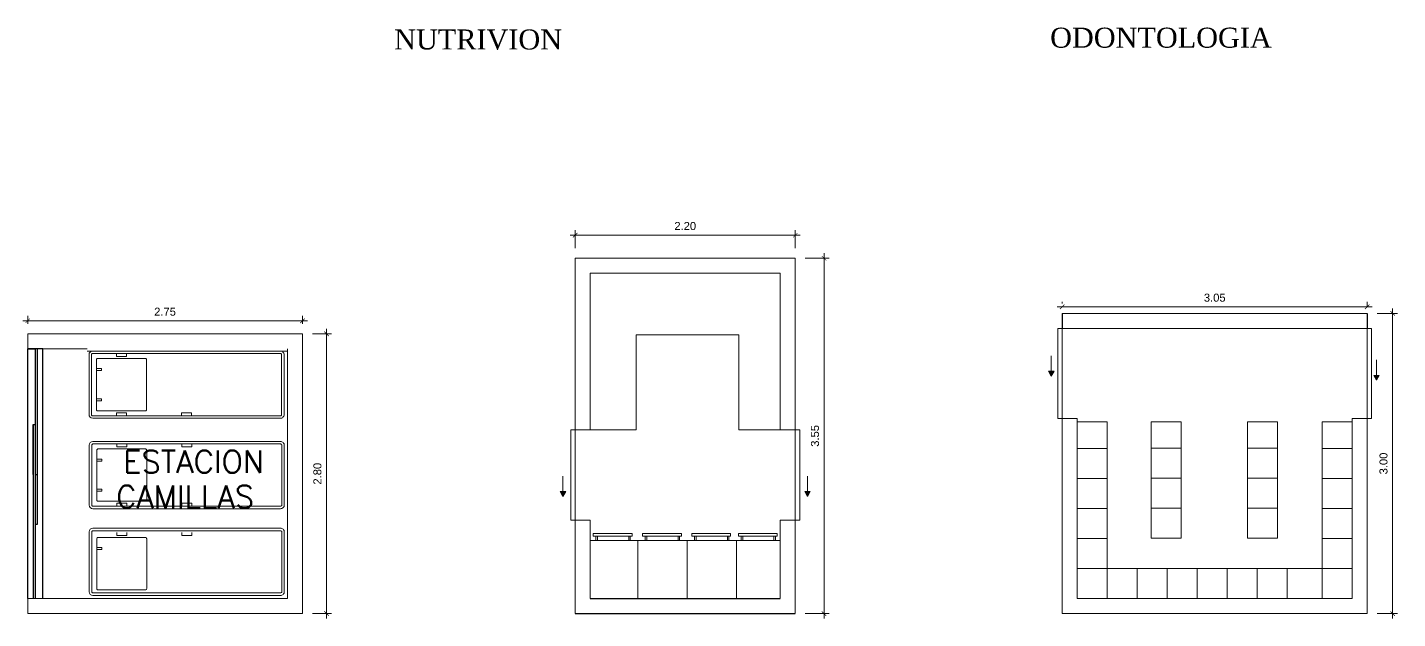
# Model space of a CAD drawing. Header units: metres. Extents: x 249 to 294.6, y -135.5 to -107.4.
# Drawn here: x 256.56 to 270.26, y -122.9 to -116.99 of the extents above; entities that cross this region are included whole.
import ezdxf
from ezdxf.enums import TextEntityAlignment as Align

# ---------------------------------------------------------------- set-up
doc = ezdxf.new("R2010")
doc.units = ezdxf.units.M
doc.header["$MEASUREMENT"] = 0
for name, color, linetype, lineweight in [('HATCH', 8, 'Continuous', 9), ('MOB', 1, 'Continuous', 9), ('MUROS', 2, 'Continuous', 20), ('TEXT', 7, 'Continuous', 18)]:
    doc.layers.add(name, color=color, linetype=linetype, lineweight=lineweight)
doc.styles.add('TEXTOS', font='romans.shx')
doc.styles.add('UNO', font='arial.ttf')
doc.dimstyles.new('EN 50', dxfattribs={"dimtxt": 0.08, "dimasz": 0.045, "dimexe": 0.05, "dimexo": 0.1, "dimgap": 0.05, "dimtad": 1, "dimlfac": -1, "dimzin": 1, "dimdsep": 46, "dimtxsty": 'UNO', "dimblk": 'ARCHTICK', "dimcen": 0.5, "dimdle": 0.05, "dimclrd": 1, "dimclre": 1, "dimclrt": 7, "dimazin": 0, "dimtm": 1e-09, "dimtfac": 1, "dimtix": 1, "dimtmove": 0, "dimatfit": 0, "dimldrblk": 'ARCHTICK', "dimfxl": 1, "dimtolj": 2, "dimlwd": 13, "dimlwe": 13, "dimarcsym": 0})

# ---------------------------------------------------------------- blocks, each defined once
blk = doc.blocks.new('_ArchTick')
at = {"color": 0, "linetype": 'ByBlock', "const_width": 0.15}
blk.add_lwpolyline([(-0.5, -0.5), (0.5, 0.5)], dxfattribs=at)
blk = doc.blocks.new('*D28')
at = {"color": 1, "lineweight": 13, "transparency": 16777216}
for p, q in [((256.516, -119.922), (259.362, -119.922)), ((256.566, -119.951), (256.566, -119.872)), ((259.312, -119.951), (259.312, -119.872))]:
    blk.add_line(p, q, dxfattribs=at)
at = {"layer": 'Defpoints', "color": 0, "transparency": 16777216}
for p in [(259.312, -119.922), (256.566, -120.051), (259.312, -120.051)]:
    blk.add_point(p, dxfattribs=at)
at = {"color": 1, "lineweight": 13, "transparency": 16777216, "xscale": 0.045, "yscale": 0.045, "zscale": 0.045, "rotation": 180}
blk.add_blockref('_ArchTick', (256.566, -119.922), dxfattribs=at)
at = {"color": 1, "lineweight": 13, "transparency": 16777216, "xscale": 0.045, "yscale": 0.045, "zscale": 0.045}
blk.add_blockref('_ArchTick', (259.312, -119.922), dxfattribs=at)
at = {"color": 7, "transparency": 16777216, "insert": (257.939, -119.831), "char_height": 0.08, "attachment_point": 5, "style": 'UNO'}
blk.add_mtext('\\A2;2.75', dxfattribs=at)
blk = doc.blocks.new('*D29')
at = {"color": 1, "lineweight": 13, "transparency": 16777216}
for p, q in [((259.412, -120.051), (259.603, -120.051)), ((259.553, -122.898), (259.553, -120.001)), ((259.412, -122.848), (259.603, -122.848))]:
    blk.add_line(p, q, dxfattribs=at)
at = {"layer": 'Defpoints', "color": 0, "transparency": 16777216}
for p in [(259.312, -120.051), (259.553, -120.051), (259.312, -122.848)]:
    blk.add_point(p, dxfattribs=at)
at = {"color": 1, "lineweight": 13, "transparency": 16777216, "xscale": 0.045, "yscale": 0.045, "zscale": 0.045}
for p, rotation in [((259.553, -120.051), 90), ((259.553, -122.848), 270)]:
    blk.add_blockref('_ArchTick', p, dxfattribs=dict(at, rotation=rotation))
at = {"color": 7, "transparency": 16777216, "insert": (259.462, -121.45), "char_height": 0.08, "attachment_point": 5, "rotation": 90, "style": 'UNO'}
blk.add_mtext('\\A2;2.80', dxfattribs=at)
blk = doc.blocks.new('*D33')
at = {"color": 1, "lineweight": 13, "transparency": 16777216}
for p, q in [((266.855, -119.782), (270.005, -119.782)), ((266.905, -119.748), (266.905, -119.732)), ((269.955, -119.78), (269.955, -119.732))]:
    blk.add_line(p, q, dxfattribs=at)
at = {"layer": 'Defpoints', "color": 0, "transparency": 16777216}
for p in [(269.955, -119.782), (266.905, -119.848), (269.955, -119.88)]:
    blk.add_point(p, dxfattribs=at)
at = {"color": 1, "lineweight": 13, "transparency": 16777216, "xscale": 0.045, "yscale": 0.045, "zscale": 0.045, "rotation": 180}
blk.add_blockref('_ArchTick', (266.905, -119.782), dxfattribs=at)
at = {"color": 1, "lineweight": 13, "transparency": 16777216, "xscale": 0.045, "yscale": 0.045, "zscale": 0.045}
blk.add_blockref('_ArchTick', (269.955, -119.782), dxfattribs=at)
at = {"color": 7, "transparency": 16777216, "insert": (268.43, -119.691), "char_height": 0.08, "attachment_point": 5, "style": 'UNO'}
blk.add_mtext('\\A2;3.05', dxfattribs=at)
blk = doc.blocks.new('*D34')
at = {"color": 1, "lineweight": 13, "transparency": 16777216}
for p, q in [((270.208, -122.898), (270.208, -119.798)), ((270.055, -119.848), (270.258, -119.848)), ((270.055, -122.848), (270.258, -122.848))]:
    blk.add_line(p, q, dxfattribs=at)
at = {"layer": 'Defpoints', "color": 0, "transparency": 16777216}
for p in [(269.955, -119.848), (270.208, -119.848), (269.955, -122.848)]:
    blk.add_point(p, dxfattribs=at)
at = {"color": 1, "lineweight": 13, "transparency": 16777216, "xscale": 0.045, "yscale": 0.045, "zscale": 0.045}
for p, rotation in [((270.208, -119.848), 90), ((270.208, -122.848), 270)]:
    blk.add_blockref('_ArchTick', p, dxfattribs=dict(at, rotation=rotation))
at = {"color": 7, "transparency": 16777216, "insert": (270.117, -121.348), "char_height": 0.08, "attachment_point": 5, "rotation": 90, "style": 'UNO'}
blk.add_mtext('\\A2;3.00', dxfattribs=at)
blk = doc.blocks.new('*D35')
at = {"color": 1, "lineweight": 13, "transparency": 16777216}
for p, q in [((264.288, -119.066), (261.988, -119.066)), ((262.038, -119.196), (262.038, -119.016)), ((264.238, -119.196), (264.238, -119.016))]:
    blk.add_line(p, q, dxfattribs=at)
at = {"layer": 'Defpoints', "color": 0, "transparency": 16777216}
for p in [(262.038, -119.066), (262.038, -119.296), (264.238, -119.296)]:
    blk.add_point(p, dxfattribs=at)
at = {"color": 1, "lineweight": 13, "transparency": 16777216, "xscale": 0.045, "yscale": 0.045, "zscale": 0.045, "rotation": 180}
blk.add_blockref('_ArchTick', (262.038, -119.066), dxfattribs=at)
at = {"color": 1, "lineweight": 13, "transparency": 16777216, "xscale": 0.045, "yscale": 0.045, "zscale": 0.045}
blk.add_blockref('_ArchTick', (264.238, -119.066), dxfattribs=at)
at = {"color": 7, "transparency": 16777216, "insert": (263.138, -118.975), "char_height": 0.08, "attachment_point": 5, "style": 'UNO'}
blk.add_mtext('\\A2;2.20', dxfattribs=at)
blk = doc.blocks.new('*D36')
at = {"color": 1, "lineweight": 13, "transparency": 16777216}
for p, q in [((264.525, -122.898), (264.525, -119.246)), ((264.338, -119.296), (264.575, -119.296)), ((264.338, -122.848), (264.575, -122.848))]:
    blk.add_line(p, q, dxfattribs=at)
at = {"layer": 'Defpoints', "color": 0, "transparency": 16777216}
for p in [(264.238, -119.296), (264.525, -119.296), (264.238, -122.848)]:
    blk.add_point(p, dxfattribs=at)
at = {"color": 1, "lineweight": 13, "transparency": 16777216, "xscale": 0.045, "yscale": 0.045, "zscale": 0.045}
for p, rotation in [((264.525, -119.296), 90), ((264.525, -122.848), 270)]:
    blk.add_blockref('_ArchTick', p, dxfattribs=dict(at, rotation=rotation))
at = {"color": 7, "transparency": 16777216, "insert": (264.435, -121.072), "char_height": 0.08, "attachment_point": 5, "rotation": 90, "style": 'UNO'}
blk.add_mtext('\\A2;3.55', dxfattribs=at)

msp = doc.modelspace()

# ---------------------------------------------------------------- hatches: boundary and pattern name
at = {"layer": 'HATCH'}
for points in [[(266.824, -120.426), (266.767, -120.426), (266.795, -120.475)], [(270.075, -120.468), (270.019, -120.468), (270.047, -120.516)], [(261.945, -121.628), (261.888, -121.628), (261.916, -121.677)], [(264.388, -121.628), (264.332, -121.628), (264.36, -121.677)]]:
    msp.add_hatch(color=256, dxfattribs=at).paths.add_polyline_path(points)

# ---------------------------------------------------------------- linework, layer by layer
for p, q in [((266.905, -119.848), (266.905, -119.998)), ((269.955, -119.848), (269.955, -119.998)), ((256.566, -122.698), (256.566, -120.201)), ((256.716, -120.201), (256.566, -120.201)), ((256.566, -120.201), (256.641, -120.201)), ((256.641, -120.201), (256.641, -122.698)), ((256.661, -120.201), (256.661, -121.959)), ((256.716, -122.698), (256.716, -120.201)), ((256.621, -120.959), (256.621, -122.698)), ((256.621, -121.459), (256.621, -120.959)), ((256.621, -120.959), (256.641, -120.959)), ((256.641, -121.459), (256.661, -121.459)), ((256.661, -121.459), (256.661, -121.959)), ((256.661, -121.959), (256.641, -121.959)), ((262.188, -122.698), (264.088, -122.698)), ((262.038, -122.848), (264.238, -122.848))]:
    msp.add_line(p, q)
for p, q in [((263.674, -120.063), (262.649, -120.063)), ((262.649, -121.013), (262.649, -120.063)), ((263.674, -121.013), (263.674, -120.063)), ((266.795, -120.426), (266.795, -120.272)), ((270.047, -120.468), (270.047, -120.313)), ((262.188, -121.013), (262.649, -121.013)), ((264.088, -121.013), (263.674, -121.013)), ((267.055, -120.93), (267.355, -120.93)), ((267.355, -120.93), (267.355, -122.698)), ((269.805, -120.93), (269.505, -120.93)), ((269.505, -120.93), (269.505, -122.698)), ((267.795, -121.194), (268.095, -121.194)), ((268.759, -121.194), (269.059, -121.194)), ((267.355, -121.198), (267.055, -121.198)), ((269.805, -121.198), (269.505, -121.198)), ((261.916, -121.628), (261.916, -121.474)), ((264.36, -121.628), (264.36, -121.474)), ((267.355, -121.498), (267.055, -121.498)), ((267.795, -121.494), (268.095, -121.494)), ((268.759, -121.494), (269.059, -121.494)), ((269.805, -121.498), (269.505, -121.498)), ((267.355, -121.798), (267.055, -121.798)), ((267.795, -121.794), (268.095, -121.794)), ((268.759, -121.794), (269.059, -121.794)), ((269.805, -121.798), (269.505, -121.798)), ((267.355, -122.098), (267.055, -122.098)), ((269.799, -122.098), (269.499, -122.098)), ((269.799, -122.398), (267.055, -122.398)), ((267.655, -122.398), (267.655, -122.698)), ((267.955, -122.398), (267.955, -122.698)), ((268.255, -122.398), (268.255, -122.698)), ((268.555, -122.398), (268.555, -122.698)), ((268.855, -122.398), (268.855, -122.698)), ((269.155, -122.398), (269.155, -122.698))]:
    msp.add_line(p, q, dxfattribs=at)
for points in [[(257.216, -120.896, -0.414214), (257.179, -120.859), (257.179, -120.261, -0.414214), (257.216, -120.224), (259.091, -120.224, -0.414214), (259.129, -120.261), (259.129, -120.859, -0.414214), (259.091, -120.896)], [(257.216, -120.871, -0.414214), (257.204, -120.859), (257.204, -120.261, -0.414214), (257.216, -120.249), (259.091, -120.249, -0.414214), (259.104, -120.261), (259.104, -120.859, -0.414214), (259.091, -120.871)], [(257.254, -120.809, 0.414214), (257.266, -120.821), (257.741, -120.821, 0.414214), (257.754, -120.809), (257.754, -120.311, 0.414214), (257.741, -120.299), (257.266, -120.299, 0.414214), (257.254, -120.311)], [(257.218, -121.8, -0.414214), (257.181, -121.763), (257.181, -121.165, -0.414214), (257.218, -121.128), (259.093, -121.128, -0.414214), (259.131, -121.165), (259.131, -121.763, -0.414214), (259.093, -121.8)], [(257.218, -121.775, -0.414214), (257.206, -121.763), (257.206, -121.165, -0.414214), (257.218, -121.153), (259.093, -121.153, -0.414214), (259.106, -121.165), (259.106, -121.763, -0.414214), (259.093, -121.775)], [(257.256, -121.713, 0.414214), (257.268, -121.725), (257.743, -121.725, 0.414214), (257.756, -121.713), (257.756, -121.215, 0.414214), (257.743, -121.203), (257.268, -121.203, 0.414214), (257.256, -121.215)], [(257.218, -122.667, -0.414214), (257.181, -122.63), (257.181, -122.032, -0.414214), (257.218, -121.995), (259.093, -121.995, -0.414214), (259.131, -122.032), (259.131, -122.63, -0.414214), (259.093, -122.667)], [(257.218, -122.642, -0.414214), (257.206, -122.63), (257.206, -122.032, -0.414214), (257.218, -122.02), (259.093, -122.02, -0.414214), (259.106, -122.032), (259.106, -122.63, -0.414214), (259.093, -122.642)], [(257.256, -122.598, 0.414214), (257.268, -122.611), (257.743, -122.611, 0.414214), (257.756, -122.598), (257.756, -122.101, 0.414214), (257.743, -122.088), (257.268, -122.088, 0.414214), (257.256, -122.101)]]:
    msp.add_lwpolyline(points, format="xyb", close=True, dxfattribs=at)
for points in [[(257.454, -120.249), (257.454, -120.279), (257.554, -120.279), (257.554, -120.249)], [(257.254, -120.4), (257.304, -120.4), (257.304, -120.42), (257.254, -120.42)], [(257.254, -120.7), (257.304, -120.7), (257.304, -120.72), (257.254, -120.72)], [(257.554, -120.871), (257.554, -120.841), (257.454, -120.841), (257.454, -120.871)], [(258.204, -120.871), (258.204, -120.841), (258.104, -120.841), (258.104, -120.871)], [(267.795, -120.93), (268.095, -120.93), (268.095, -122.094), (267.795, -122.094), (267.795, -120.93)], [(268.759, -120.93), (269.059, -120.93), (269.059, -122.094), (268.759, -122.094), (268.759, -120.93)], [(257.456, -121.153), (257.456, -121.183), (257.556, -121.183), (257.556, -121.153)], [(258.106, -121.153), (258.106, -121.183), (258.206, -121.183), (258.206, -121.153)], [(257.256, -121.304), (257.306, -121.304), (257.306, -121.324), (257.256, -121.324)], [(257.256, -121.604), (257.306, -121.604), (257.306, -121.624), (257.256, -121.624)], [(257.556, -121.775), (257.556, -121.745), (257.456, -121.745), (257.456, -121.775)], [(258.206, -121.775), (258.206, -121.745), (258.106, -121.745), (258.106, -121.775)], [(257.456, -122.038), (257.456, -122.068), (257.556, -122.068), (257.556, -122.038)], [(258.106, -122.038), (258.106, -122.068), (258.206, -122.068), (258.206, -122.038)], [(262.188, -122.698), (262.664, -122.698), (262.664, -122.116), (262.188, -122.116)], [(257.256, -122.189), (257.306, -122.189), (257.306, -122.209), (257.256, -122.209)]]:
    msp.add_lwpolyline(points, dxfattribs=at)
for points in [[(266.767, -120.426), (266.795, -120.475), (266.824, -120.426)], [(270.019, -120.468), (270.047, -120.516), (270.075, -120.468)], [(261.888, -121.628), (261.916, -121.677), (261.945, -121.628)], [(264.332, -121.628), (264.36, -121.677), (264.388, -121.628)], [(262.217, -122.048), (262.606, -122.048), (262.606, -122.073), (262.217, -122.073)], [(262.246, -122.073), (262.261, -122.073), (262.261, -122.116), (262.246, -122.116)], [(262.588, -122.073), (262.574, -122.073), (262.574, -122.116), (262.588, -122.116)], [(263.157, -122.116), (262.664, -122.116), (262.664, -122.698), (263.157, -122.698)], [(262.71, -122.048), (263.099, -122.048), (263.099, -122.073), (262.71, -122.073)], [(262.739, -122.073), (262.754, -122.073), (262.754, -122.116), (262.739, -122.116)], [(263.081, -122.073), (263.067, -122.073), (263.067, -122.116), (263.081, -122.116)], [(263.65, -122.116), (263.157, -122.116), (263.157, -122.698), (263.65, -122.698)], [(263.203, -122.048), (263.592, -122.048), (263.592, -122.073), (263.203, -122.073)], [(263.232, -122.073), (263.247, -122.073), (263.247, -122.116), (263.232, -122.116)], [(263.574, -122.073), (263.56, -122.073), (263.56, -122.116), (263.574, -122.116)], [(264.088, -122.698), (263.65, -122.698), (263.65, -122.116), (264.088, -122.116)], [(263.669, -122.048), (264.058, -122.048), (264.058, -122.073), (263.669, -122.073)], [(263.698, -122.073), (263.713, -122.073), (263.713, -122.116), (263.698, -122.116)], [(264.04, -122.073), (264.025, -122.073), (264.025, -122.116), (264.04, -122.116)]]:
    msp.add_lwpolyline(points, close=True, dxfattribs=at)
at = {"layer": 'MOB'}
for p, q in [((266.861, -119.998), (266.905, -119.998)), ((266.861, -119.998), (266.861, -120.898)), ((266.905, -119.998), (266.905, -120.898)), ((269.955, -119.998), (269.998, -119.998)), ((269.955, -119.998), (269.955, -120.898)), ((269.998, -119.998), (269.998, -120.898)), ((266.861, -120.898), (266.905, -120.898)), ((269.955, -120.898), (269.998, -120.898)), ((261.995, -121.013), (262.038, -121.013)), ((261.995, -121.013), (261.995, -121.913)), ((262.038, -121.013), (262.038, -121.913)), ((264.238, -121.012), (264.282, -121.012)), ((264.238, -121.013), (264.238, -121.913)), ((264.282, -121.012), (264.282, -121.913)), ((261.995, -121.913), (262.038, -121.913)), ((264.238, -121.913), (264.282, -121.913))]:
    msp.add_line(p, q, dxfattribs=at)
at = {"layer": 'MUROS'}
for p, q in [((262.038, -121.013), (262.038, -119.296)), ((264.238, -119.296), (262.038, -119.296)), ((264.238, -121.013), (264.238, -119.296)), ((264.088, -119.446), (262.188, -119.446)), ((262.188, -121.013), (262.188, -119.446)), ((264.088, -121.013), (264.088, -119.446)), ((269.955, -119.848), (266.905, -119.848)), ((257.162, -120.051), (256.566, -120.051)), ((256.566, -120.051), (256.566, -120.201)), ((259.312, -120.051), (257.162, -120.051)), ((257.162, -120.051), (257.312, -120.051)), ((257.162, -120.051), (257.312, -120.051)), ((257.312, -120.051), (257.312, -120.051)), ((259.312, -120.051), (259.312, -122.848)), ((269.955, -119.998), (266.905, -119.998)), ((257.162, -120.201), (256.566, -120.201)), ((257.162, -120.224), (259.162, -120.224)), ((259.162, -120.201), (259.162, -122.698)), ((267.055, -120.898), (266.905, -120.898)), ((266.905, -120.898), (266.905, -122.848)), ((267.055, -120.898), (267.055, -122.698)), ((269.805, -120.898), (269.805, -122.698)), ((269.805, -120.898), (269.955, -120.898)), ((269.955, -120.898), (269.955, -122.848)), ((262.038, -121.013), (262.188, -121.013)), ((264.238, -121.013), (264.088, -121.013)), ((262.038, -122.848), (262.038, -121.913)), ((262.188, -121.913), (262.038, -121.913)), ((262.188, -122.698), (262.188, -121.913)), ((264.238, -121.913), (264.088, -121.913)), ((264.088, -121.913), (264.088, -122.678)), ((264.238, -121.913), (264.238, -122.848)), ((256.566, -122.848), (256.566, -122.698)), ((256.566, -122.698), (259.162, -122.698)), ((269.805, -122.698), (267.055, -122.698)), ((259.312, -122.848), (256.566, -122.848)), ((269.955, -122.848), (266.905, -122.848))]:
    msp.add_line(p, q, dxfattribs=at)

# ---------------------------------------------------------------- texts
at = {"char_height": 0.2, "width": 3.80694, "attachment_point": 1}
for s, insert in [('{\\fTimes New Roman|b0|i0|c0|p18;\\C2;NUTRIVION}', (260.229, -117.01)), ('{\\fTimes New Roman|b0|i0|c0|p18;\\C2;ODONTOLOGIA}', (266.785, -116.992))]:
    msp.add_mtext(s, dxfattribs=dict(at, insert=insert))
at = {"layer": 'TEXT', "style": 'TEXTOS'}
for s, p in [('ESTACION ', (258.302, -121.442)), ('CAMILLAS', (258.14, -121.793))]:
    msp.add_text(s, height=0.225, dxfattribs=at).set_placement(p, align=Align.CENTER)

# ---------------------------------------------------------------- dimensions: what is measured, and where the dimension line sits
for base, p1, p2, picture, middle in [((262.038, -119.066), (264.238, -119.296), (262.038, -119.296), '*D35', (263.138, -118.975)), ((269.955, -119.782), (266.905, -119.848), (269.955, -119.88), '*D33', (268.43, -119.691)), ((259.312, -119.922), (256.566, -120.051), (259.312, -120.051), '*D28', (257.939, -119.831))]:
    dim = msp.add_linear_dim(base=base, p1=p1, p2=p2, dimstyle='EN 50')
    dim.commit()
    dim.dimension.update_dxf_attribs({"geometry": picture, "text_midpoint": middle})
for base, p1, p2, picture, middle in [((264.525, -119.296), (264.238, -122.848), (264.238, -119.296), '*D36', (264.435, -121.072)), ((270.208, -119.848), (269.955, -122.848), (269.955, -119.848), '*D34', (270.117, -121.348)), ((259.553, -120.051), (259.312, -122.848), (259.312, -120.051), '*D29', (259.462, -121.45))]:
    dim = msp.add_linear_dim(base=base, p1=p1, p2=p2, angle=90, dimstyle='EN 50')
    dim.commit()
    dim.dimension.update_dxf_attribs({"geometry": picture, "text_midpoint": middle})

doc.saveas('drawing.dxf')
